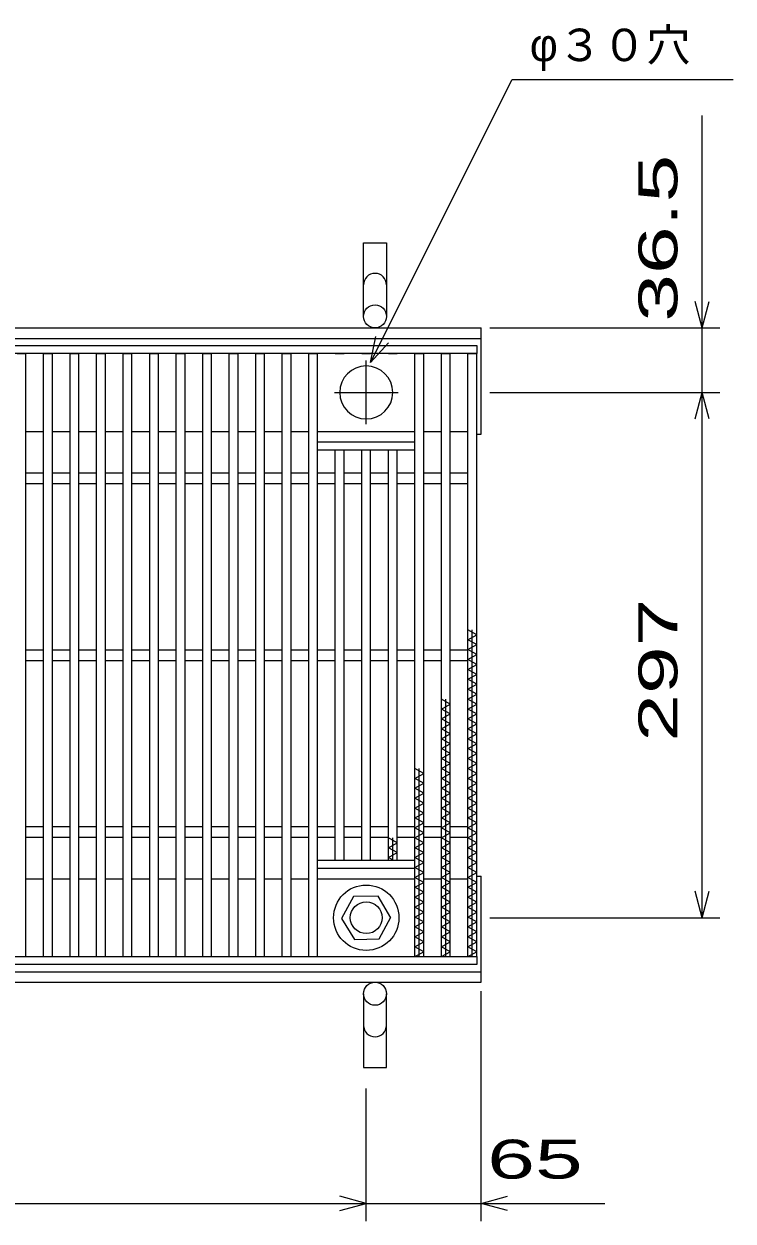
# Model space of a CAD drawing. Units: millimetres, scale not verified. Extents: x -1820 to 1731, y -1282 to 1054.
# Drawn here: x -609 to -208, y -171 to 506 of the extents above; entities that cross this region are included whole.
import ezdxf
from ezdxf.enums import TextEntityAlignment as Align

# ---------------------------------------------------------------- set-up
doc = ezdxf.new("R2010")
doc.units = ezdxf.units.MM
doc.header["$LTSCALE"] = 10
doc.linetypes.add('CHAIN', pattern=[18.5, 12, -1.5, 3.5, -1.5])
for name, color, linetype, lineweight in [('16', 3, 'Continuous', 25), ('19', 6, 'Continuous', 25), ('22', 4, 'Continuous', 25)]:
    doc.layers.add(name, color=color, linetype=linetype, lineweight=lineweight)
doc.styles.add('ベクトル', font='')
doc.styles.get('ベクトル').set_extended_font_data('ベクトル')

msp = doc.modelspace()

# ---------------------------------------------------------------- linework, layer by layer
at = {"layer": '16'}
for p, q in [((-1348, 324), (-353, 324)), ((-353, 319.5), (-1348, 319.5)), ((-613, 319.5), (-608, 319.5)), ((-608, -21.5), (-608, 319.5)), ((-598, -21.5), (-598, 319.5)), ((-598, 319.5), (-593, 319.5)), ((-593, -21.5), (-593, 319.5)), ((-583, -21.5), (-583, 319.5)), ((-583, 319.5), (-578, 319.5)), ((-578, -21.5), (-578, 319.5)), ((-568, -21.5), (-568, 319.5)), ((-568, 319.5), (-563, 319.5)), ((-563, -21.5), (-563, 319.5)), ((-553, -21.5), (-553, 319.5)), ((-553, 319.5), (-548, 319.5)), ((-548, -21.5), (-548, 319.5)), ((-538, -21.5), (-538, 319.5)), ((-538, 319.5), (-533, 319.5)), ((-533, -21.5), (-533, 319.5)), ((-523, -21.5), (-523, 319.5)), ((-523, 319.5), (-518, 319.5)), ((-518, -21.5), (-518, 319.5)), ((-508, -21.5), (-508, 319.5)), ((-508, 319.5), (-503, 319.5)), ((-503, -21.5), (-503, 319.5)), ((-493, -21.5), (-493, 319.5)), ((-493, 319.5), (-488, 319.5)), ((-488, -21.5), (-488, 319.5)), ((-478, -21.5), (-478, 319.5)), ((-478, 319.5), (-473, 319.5)), ((-473, -21.5), (-473, 319.5)), ((-463, -21.5), (-463, 319.5)), ((-463, 319.5), (-458, 319.5)), ((-458, -21.5), (-458, 319.5)), ((-448, -21.5), (-448, 319.5)), ((-448, 319.5), (-443, 319.5)), ((-443, -21.5), (-443, 319.5)), ((-433, 319.5), (-428, 319.5)), ((-418, 319.5), (-413, 319.5)), ((-403, 319.5), (-398, 319.5)), ((-388, -21.5), (-388, 319.5)), ((-388, 319.5), (-383, 319.5)), ((-383, -21.5), (-383, 319.5)), ((-373, -21.5), (-373, 319.5)), ((-373, 319.5), (-368, 319.5)), ((-368, -21.5), (-368, 319.5)), ((-358, -21.5), (-358, 319.5)), ((-358, 319.5), (-353, 319.5)), ((-353, 324), (-353, 319.5)), ((-353, -21.5), (-353, 319.5)), ((-608, 275.5), (-598, 275.5)), ((-593, 275.5), (-583, 275.5)), ((-578, 275.5), (-568, 275.5)), ((-563, 275.5), (-553, 275.5)), ((-548, 275.5), (-538, 275.5)), ((-533, 275.5), (-523, 275.5)), ((-518, 275.5), (-508, 275.5)), ((-503, 275.5), (-493, 275.5)), ((-488, 275.5), (-478, 275.5)), ((-473, 275.5), (-463, 275.5)), ((-458, 275.5), (-448, 275.5)), ((-443, 275.5), (-388, 275.5)), ((-383, 275.5), (-373, 275.5)), ((-368, 275.5), (-358, 275.5)), ((-443, 269.5), (-388, 269.5)), ((-443, 265), (-443, 269.5)), ((-443, 265), (-388, 265)), ((-433, 33), (-433, 265)), ((-428, 33), (-428, 265)), ((-418, 33), (-418, 265)), ((-413, 33), (-413, 265)), ((-403, 33), (-403, 265)), ((-398, 33), (-398, 265)), ((-388, 265), (-388, 269.5)), ((-608, 252), (-598, 252)), ((-593, 252), (-583, 252)), ((-578, 252), (-568, 252)), ((-563, 252), (-553, 252)), ((-548, 252), (-538, 252)), ((-533, 252), (-523, 252)), ((-518, 252), (-508, 252)), ((-503, 252), (-493, 252)), ((-488, 252), (-478, 252)), ((-473, 252), (-463, 252)), ((-458, 252), (-448, 252)), ((-443, 252), (-433, 252)), ((-428, 252), (-418, 252)), ((-413, 252), (-403, 252)), ((-398, 252), (-388, 252)), ((-383, 252), (-373, 252)), ((-368, 252), (-358, 252)), ((-608, 246), (-598, 246)), ((-593, 246), (-583, 246)), ((-578, 246), (-568, 246)), ((-563, 246), (-553, 246)), ((-548, 246), (-538, 246)), ((-533, 246), (-523, 246)), ((-518, 246), (-508, 246)), ((-503, 246), (-493, 246)), ((-488, 246), (-478, 246)), ((-473, 246), (-463, 246)), ((-458, 246), (-448, 246)), ((-443, 246), (-433, 246)), ((-428, 246), (-418, 246)), ((-413, 246), (-403, 246)), ((-398, 246), (-388, 246)), ((-383, 246), (-373, 246)), ((-368, 246), (-358, 246)), ((-353, 160.5), (-358, 163.3)), ((-355.5, -21.5), (-355.5, 163.3)), ((-358, 157.7), (-353, 160.5)), ((-353, 154.9), (-358, 157.7)), ((-608, 152), (-598, 152)), ((-593, 152), (-583, 152)), ((-578, 152), (-568, 152)), ((-563, 152), (-553, 152)), ((-548, 152), (-538, 152)), ((-533, 152), (-523, 152)), ((-518, 152), (-508, 152)), ((-503, 152), (-493, 152)), ((-488, 152), (-478, 152)), ((-473, 152), (-463, 152)), ((-458, 152), (-448, 152)), ((-443, 152), (-433, 152)), ((-428, 152), (-418, 152)), ((-413, 152), (-403, 152)), ((-398, 152), (-388, 152)), ((-383, 152), (-373, 152)), ((-368, 152), (-358, 152)), ((-358, 152.1), (-353, 154.9)), ((-353, 149.3), (-358, 152.1)), ((-358, 146.5), (-353, 149.3)), ((-608, 146), (-598, 146)), ((-593, 146), (-583, 146)), ((-578, 146), (-568, 146)), ((-563, 146), (-553, 146)), ((-548, 146), (-538, 146)), ((-533, 146), (-523, 146)), ((-518, 146), (-508, 146)), ((-503, 146), (-493, 146)), ((-488, 146), (-478, 146)), ((-473, 146), (-463, 146)), ((-458, 146), (-448, 146)), ((-443, 146), (-433, 146)), ((-428, 146), (-418, 146)), ((-413, 146), (-403, 146)), ((-398, 146), (-388, 146)), ((-383, 146), (-373, 146)), ((-368, 146), (-358, 146)), ((-353, 143.7), (-358, 146.5)), ((-358, 140.9), (-353, 143.7)), ((-353, 138.1), (-358, 140.9)), ((-358, 135.3), (-353, 138.1)), ((-353, 132.5), (-358, 135.3)), ((-358, 129.7), (-353, 132.5)), ((-353, 126.9), (-358, 129.7)), ((-368, 121.3), (-373, 124.1)), ((-370.5, -21.5), (-370.5, 124.1)), ((-358, 124.1), (-353, 126.9)), ((-353, 121.3), (-358, 124.1)), ((-373, 118.5), (-368, 121.3)), ((-368, 115.7), (-373, 118.5)), ((-373, 112.9), (-368, 115.7)), ((-358, 118.5), (-353, 121.3)), ((-353, 115.7), (-358, 118.5)), ((-358, 112.9), (-353, 115.7)), ((-368, 110.1), (-373, 112.9)), ((-373, 107.3), (-368, 110.1)), ((-353, 110.1), (-358, 112.9)), ((-358, 107.3), (-353, 110.1)), ((-368, 104.5), (-373, 107.3)), ((-373, 101.7), (-368, 104.5)), ((-368, 98.9), (-373, 101.7)), ((-353, 104.5), (-358, 107.3)), ((-358, 101.7), (-353, 104.5)), ((-353, 98.9), (-358, 101.7)), ((-373, 96.1), (-368, 98.9)), ((-368, 93.3), (-373, 96.1)), ((-358, 96.1), (-353, 98.9)), ((-353, 93.3), (-358, 96.1)), ((-373, 90.5), (-368, 93.3)), ((-368, 87.7), (-373, 90.5)), ((-358, 90.5), (-353, 93.3)), ((-353, 87.7), (-358, 90.5)), ((-383, 82.1), (-388, 84.9)), ((-388, 79.3), (-383, 82.1)), ((-385.5, -21.5), (-385.5, 84.9)), ((-373, 84.9), (-368, 87.7)), ((-368, 82.1), (-373, 84.9)), ((-373, 79.3), (-368, 82.1)), ((-358, 84.9), (-353, 87.7)), ((-353, 82.1), (-358, 84.9)), ((-358, 79.3), (-353, 82.1)), ((-383, 76.5), (-388, 79.3)), ((-388, 73.7), (-383, 76.5)), ((-368, 76.5), (-373, 79.3)), ((-373, 73.7), (-368, 76.5)), ((-353, 76.5), (-358, 79.3)), ((-358, 73.7), (-353, 76.5)), ((-383, 70.9), (-388, 73.7)), ((-388, 68.1), (-383, 70.9)), ((-383, 65.3), (-388, 68.1)), ((-368, 70.9), (-373, 73.7)), ((-373, 68.1), (-368, 70.9)), ((-368, 65.3), (-373, 68.1)), ((-353, 70.9), (-358, 73.7)), ((-358, 68.1), (-353, 70.9)), ((-353, 65.3), (-358, 68.1)), ((-388, 62.5), (-383, 65.3)), ((-383, 59.7), (-388, 62.5)), ((-373, 62.5), (-368, 65.3)), ((-368, 59.7), (-373, 62.5)), ((-358, 62.5), (-353, 65.3)), ((-353, 59.7), (-358, 62.5)), ((-388, 56.9), (-383, 59.7)), ((-383, 54.1), (-388, 56.9)), ((-373, 56.9), (-368, 59.7)), ((-368, 54.1), (-373, 56.9)), ((-358, 56.9), (-353, 59.7)), ((-353, 54.1), (-358, 56.9)), ((-608, 52), (-598, 52)), ((-593, 52), (-583, 52)), ((-578, 52), (-568, 52)), ((-563, 52), (-553, 52)), ((-548, 52), (-538, 52)), ((-533, 52), (-523, 52)), ((-518, 52), (-508, 52)), ((-503, 52), (-493, 52)), ((-488, 52), (-478, 52)), ((-473, 52), (-463, 52)), ((-458, 52), (-448, 52)), ((-443, 52), (-433, 52)), ((-428, 52), (-418, 52)), ((-413, 52), (-403, 52)), ((-398, 52), (-388, 52)), ((-388, 51.3), (-383, 54.1)), ((-383, 48.5), (-388, 51.3)), ((-388, 45.7), (-383, 48.5)), ((-383, 52), (-373, 52)), ((-373, 51.3), (-368, 54.1)), ((-368, 48.5), (-373, 51.3)), ((-373, 45.7), (-368, 48.5)), ((-368, 52), (-358, 52)), ((-358, 51.3), (-353, 54.1)), ((-353, 48.5), (-358, 51.3)), ((-358, 45.7), (-353, 48.5)), ((-608, 46), (-598, 46)), ((-593, 46), (-583, 46)), ((-578, 46), (-568, 46)), ((-563, 46), (-553, 46)), ((-548, 46), (-538, 46)), ((-533, 46), (-523, 46)), ((-518, 46), (-508, 46)), ((-503, 46), (-493, 46)), ((-488, 46), (-478, 46)), ((-473, 46), (-463, 46)), ((-458, 46), (-448, 46)), ((-443, 46), (-433, 46)), ((-428, 46), (-418, 46)), ((-413, 46), (-403, 46)), ((-398, 42.9), (-403, 45.7)), ((-403, 40.1), (-398, 42.9)), ((-400.5, 33), (-400.5, 45.7)), ((-398, 46), (-388, 46)), ((-383, 42.9), (-388, 45.7)), ((-388, 40.1), (-383, 42.9)), ((-383, 46), (-373, 46)), ((-368, 42.9), (-373, 45.7)), ((-373, 40.1), (-368, 42.9)), ((-368, 46), (-358, 46)), ((-353, 42.9), (-358, 45.7)), ((-358, 40.1), (-353, 42.9)), ((-398, 37.3), (-403, 40.1)), ((-403, 34.5), (-398, 37.3)), ((-400.32, 33), (-403, 34.5)), ((-383, 37.3), (-388, 40.1)), ((-388, 34.5), (-383, 37.3)), ((-383, 31.7), (-388, 34.5)), ((-368, 37.3), (-373, 40.1)), ((-373, 34.5), (-368, 37.3)), ((-368, 31.7), (-373, 34.5)), ((-353, 37.3), (-358, 40.1)), ((-358, 34.5), (-353, 37.3)), ((-353, 31.7), (-358, 34.5)), ((-443, 33), (-388, 33)), ((-443, 28.5), (-443, 33)), ((-443, 28.5), (-388, 28.5)), ((-388, 28.5), (-388, 33)), ((-388, 28.9), (-383, 31.7)), ((-383, 26.1), (-388, 28.9)), ((-373, 28.9), (-368, 31.7)), ((-368, 26.1), (-373, 28.9)), ((-358, 28.9), (-353, 31.7)), ((-353, 26.1), (-358, 28.9)), ((-608, 22.5), (-598, 22.5)), ((-593, 22.5), (-583, 22.5)), ((-578, 22.5), (-568, 22.5)), ((-563, 22.5), (-553, 22.5)), ((-548, 22.5), (-538, 22.5)), ((-533, 22.5), (-523, 22.5)), ((-518, 22.5), (-508, 22.5)), ((-503, 22.5), (-493, 22.5)), ((-488, 22.5), (-478, 22.5)), ((-473, 22.5), (-463, 22.5)), ((-458, 22.5), (-448, 22.5)), ((-443, 22.5), (-388, 22.5)), ((-388, 23.3), (-383, 26.1)), ((-383, 20.5), (-388, 23.3)), ((-388, 17.7), (-383, 20.5)), ((-383, 22.5), (-373, 22.5)), ((-373, 23.3), (-368, 26.1)), ((-368, 20.5), (-373, 23.3)), ((-373, 17.7), (-368, 20.5)), ((-368, 22.5), (-358, 22.5)), ((-358, 23.3), (-353, 26.1)), ((-353, 20.5), (-358, 23.3)), ((-358, 17.7), (-353, 20.5)), ((-383, 14.9), (-388, 17.7)), ((-388, 12.1), (-383, 14.9)), ((-368, 14.9), (-373, 17.7)), ((-373, 12.1), (-368, 14.9)), ((-353, 14.9), (-358, 17.7)), ((-358, 12.1), (-353, 14.9)), ((-422.79, 12.45), (-429.5, 0.16)), ((-408.8, 12.79), (-422.79, 12.45)), ((-401.5, 0.5), (-408.8, 12.79)), ((-383, 9.3), (-388, 12.1)), ((-388, 6.5), (-383, 9.3)), ((-368, 9.3), (-373, 12.1)), ((-373, 6.5), (-368, 9.3)), ((-353, 9.3), (-358, 12.1)), ((-358, 6.5), (-353, 9.3)), ((-429.5, 0.16), (-422.2, -11.79)), ((-408.21, -11.45), (-401.5, 0.84)), ((-383, 3.7), (-388, 6.5)), ((-388, 0.9), (-383, 3.7)), ((-383, -1.9), (-388, 0.9)), ((-368, 3.7), (-373, 6.5)), ((-373, 0.9), (-368, 3.7)), ((-368, -1.9), (-373, 0.9)), ((-353, 3.7), (-358, 6.5)), ((-358, 0.9), (-353, 3.7)), ((-353, -1.9), (-358, 0.9)), ((-388, -4.7), (-383, -1.9)), ((-383, -7.5), (-388, -4.7)), ((-373, -4.7), (-368, -1.9)), ((-368, -7.5), (-373, -4.7)), ((-358, -4.7), (-353, -1.9)), ((-353, -7.5), (-358, -4.7)), ((-422.2, -11.79), (-408.21, -11.45)), ((-388, -10.3), (-383, -7.5)), ((-383, -13.1), (-388, -10.3)), ((-388, -15.9), (-383, -13.1)), ((-373, -10.3), (-368, -7.5)), ((-368, -13.1), (-373, -10.3)), ((-373, -15.9), (-368, -13.1)), ((-358, -10.3), (-353, -7.5)), ((-353, -13.1), (-358, -10.3)), ((-358, -15.9), (-353, -13.1)), ((-383, -18.7), (-388, -15.9)), ((-388, -21.5), (-383, -18.7)), ((-368, -18.7), (-373, -15.9)), ((-373, -21.5), (-368, -18.7)), ((-353, -18.7), (-358, -15.9)), ((-358, -21.5), (-353, -18.7)), ((-1348, -21.5), (-353, -21.5)), ((-353, -26), (-1348, -26)), ((-613, -21.5), (-608, -21.5)), ((-598, -21.5), (-593, -21.5)), ((-583, -21.5), (-578, -21.5)), ((-568, -21.5), (-563, -21.5)), ((-553, -21.5), (-548, -21.5)), ((-538, -21.5), (-533, -21.5)), ((-523, -21.5), (-518, -21.5)), ((-508, -21.5), (-503, -21.5)), ((-493, -21.5), (-488, -21.5)), ((-478, -21.5), (-473, -21.5)), ((-463, -21.5), (-458, -21.5)), ((-448, -21.5), (-443, -21.5)), ((-433, -21.5), (-428, -21.5)), ((-418, -21.5), (-413, -21.5)), ((-403, -21.5), (-398, -21.5)), ((-388, -21.5), (-383, -21.5)), ((-373, -21.5), (-368, -21.5)), ((-358, -21.5), (-353, -21.5)), ((-353, -21.5), (-353, -26))]:
    msp.add_line(p, q, dxfattribs=at)
at = {"layer": '16', "linetype": 'CHAIN'}
for p, q in [((-415.5, 279.5), (-415.5, 315.5)), ((-433.5, 297.5), (-397.5, 297.5))]:
    msp.add_line(p, q, dxfattribs=at)
at = {"layer": '16'}
for radius in [18.5, 9]:
    msp.add_circle((-415.5, 0.5), radius, dxfattribs=at)
for start, end in [(90, 270), (270, 90)]:
    msp.add_arc((-415.5, 297.5), 15, start, end, dxfattribs=at)
at = {"layer": '19'}
for p, q in [((-417, 340.5), (-417, 382.12)), ((-417, 382.12), (-404, 382.12)), ((-404, 382.12), (-404, 340.5)), ((-1350.5, 334), (-350.5, 334)), ((-350.5, 274), (-350.5, 334)), ((-1350.5, 328), (-350.5, 328)), ((-353, 274), (-350.5, 274)), ((-353, 24), (-350.5, 24)), ((-350.5, -36), (-350.5, 24)), ((-1350.5, -30), (-350.5, -30)), ((-1350.5, -36), (-350.5, -36)), ((-417, -42.5), (-417, -84.12)), ((-404, -84.12), (-404, -42.5)), ((-417, -84.12), (-404, -84.12))]:
    msp.add_line(p, q, dxfattribs=at)
for centre in [(-410.5, 340.5), (-410.5, -42.5)]:
    msp.add_circle(centre, 6.5, dxfattribs=at)
for centre, start, end in [((-410.5, 358.34), 0, 180), ((-410.5, -60.34), 180, 0)]:
    msp.add_arc(centre, 6.5, start, end, dxfattribs=at)
at = {"layer": '22'}
for p, q in [((-413, 314.5), (-333, 474.5)), ((-333, 474.5), (-208, 474.5)), ((-225.5, 334), (-225.5, 454)), ((-225.5, 334), (-229.5, 349)), ((-225.5, 334), (-221.5, 349)), ((-345.5, 334), (-215.5, 334)), ((-225.5, 297.5), (-225.5, 334)), ((-413, 314.5), (-410, 329.1)), ((-413, 314.5), (-403, 325.5)), ((-345.5, 297.5), (-215.5, 297.5)), ((-229.5, 282.5), (-225.5, 297.5)), ((-221.5, 282.5), (-225.5, 297.5)), ((-225.5, 0.5), (-225.5, 297.5)), ((-225.5, 0.5), (-229.5, 15.5)), ((-225.5, 0.5), (-221.5, 15.5)), ((-345.5, 0.5), (-215.5, 0.5)), ((-350.5, -171), (-350.5, -41)), ((-415.5, -171), (-415.5, -96)), ((-1285.5, -161), (-415.5, -161)), ((-415.5, -161), (-430.5, -157)), ((-430.5, -165), (-415.5, -161)), ((-415.5, -161), (-350.5, -161)), ((-350.5, -161), (-335.5, -157)), ((-335.5, -165), (-350.5, -161)), ((-350.5, -161), (-280.5, -161))]:
    msp.add_line(p, q, dxfattribs=at)

# ---------------------------------------------------------------- texts
at = {"layer": '22', "color": 2, "style": 'ベクトル'}
msp.add_text('φ３０穴', height=18.33, dxfattribs=at).set_placement((-323, 494), align=Align.MIDDLE_LEFT)
at = {"layer": '22', "color": 2, "style": 'ベクトル', "width": 1.65}
for s, p in [(' 36.5 ', (-250.5, 324)), (' 297 ', (-250.5, 86.5))]:
    msp.add_text(s, height=21.99, rotation=90, dxfattribs=at).set_placement(p, align=Align.MIDDLE_LEFT)
msp.add_text(' 65 ', height=21.99, dxfattribs=at).set_placement((-360.5, -136), align=Align.MIDDLE_LEFT)

doc.saveas('drawing.dxf')
